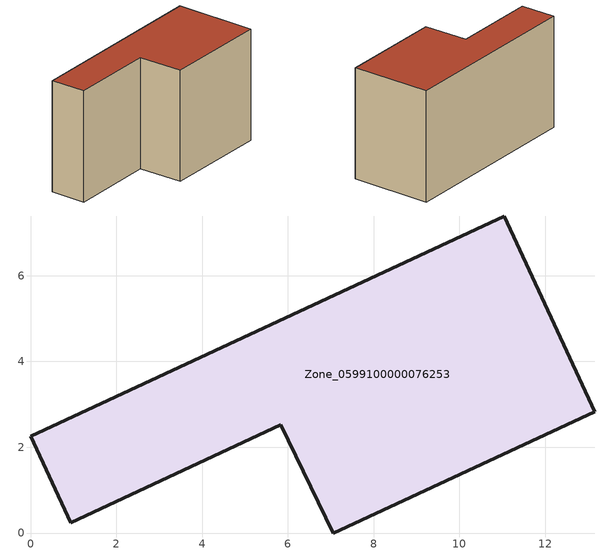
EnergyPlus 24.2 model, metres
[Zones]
Zone_0599100000076253
 floor ground (C_G): 5.84,2.52 0.94,0.24 0,2.26 11.04,7.39 13.16,2.83 7.06,0 z0.88
 wall outside (C_F): 11.04,7.39 0,2.26 0.94,0.24 5.84,2.52 7.06,0 13.16,2.83 11.04,7.39 z0.88:7.92
 roof outside (C_R): 13.16,2.83 11.04,7.39 0,2.26 0.94,0.24 5.84,2.52 7.06,0 z7.92
[BUILDING]
Pand.0599100000076253: North Axis=0; Terrain=City; Loads Convergence Tolerance Value=0.04; Temperature Convergence Tolerance Value=0.4; Solar Distribution=FullExterior; Maximum Number of Warmup Days=25; Minimum Number of Warmup Days=1
[Site:Location]
Rotterdam.The.Hague.AP_ZH_NLD Design_Conditions: Latitude=51.96; Longitude=4.45; Time Zone=1; Elevation=-4.5
[SITE:GROUNDTEMPERATURE:BUILDINGSURFACE]
18, 18, 18, 18, 18, 18, 18, 18, 18, 18, 18, 18
[MATERIAL] Thermal Absorptance=0.9; Solar Absorptance=0.7; Visible Absorptance=0.7
Name | Roughness | Thickness | Conductivity | Density | Specific Heat
G.TI.1946 | MediumSmooth | 0.15 | 1 | 540 | 1210
F.TI.1946 | Rough | 0.3 | 0.857143 | 1920 | 840
R.TI.1946 | MediumRough | 0.2 | 0.1 | 1500 | 1000
[CONSTRUCTION]
C_G: G.TI.1946
C_F: F.TI.1946
C_R: R.TI.1946
[ZONE]
Zone_0599100000076253: Type=1; Multiplier=1; Ceiling Height=Autocalculate; Volume=Autocalculate; Floor Area=autocalculate; Part of Total Floor Area=Yes
[ZONEINFILTRATION:DESIGNFLOWRATE]
Infil_Zone_0599100000076253: Zone or ZoneList or Space or SpaceList=Zone_0599100000076253; Schedule=AlwaysOn; Design Flow Rate Calculation Method=Flow/Area; Flow Rate per Floor Area=0.003; Constant Term Coefficient=1; Temperature Term Coefficient=0; Velocity Term Coefficient=0; Velocity Squared Term Coefficient=0
[HVACTEMPLATE:ZONE:IDEALLOADSAIRSYSTEM]
Zone_0599100000076253: Maximum Heating Supply Air Temperature=50; Minimum Cooling Supply Air Temperature=13; Maximum Heating Supply Air Humidity Ratio=0.0156; Minimum Cooling Supply Air Humidity Ratio=0.0077; Heating Limit=NoLimit; Cooling Limit=NoLimit; Dehumidification Control Type=ConstantSensibleHeatRatio; Cooling Sensible Heat Ratio=0.7; Dehumidification Setpoint=60; Humidification Control Type=None; Humidification Setpoint=30; Outdoor Air Method=None; Outdoor Air Flow Rate per Person=0.00944; Outdoor Air Flow Rate per Zone Floor Area=0; Outdoor Air Flow Rate per Zone=0; Demand Controlled Ventilation Type=None; Outdoor Air Economizer Type=NoEconomizer; Heat Recovery Type=None; Sensible Heat Recovery Effectiveness=0.7; Latent Heat Recovery Effectiveness=0.65
[ZONECONTROL:THERMOSTAT]
ThermostatControl_Zone_0599100000076253: Zone or ZoneList=Zone_0599100000076253; Control Type Schedule=DualSetpointControlType; Control 1=Thermostat_Zone_0599100000076253; Temperature Difference Between Cutout And Setpoint=0
[THERMOSTATSETPOINT:DUALSETPOINT]
Thermostat_Zone_0599100000076253: Heating Setpoint Temperature Schedule=HeatingSetpoint_Zone_0599100000076253; Cooling Setpoint Temperature Schedule=CoolingSetpoint_Zone_0599100000076253
[SCHEDULE:COMPACT]
HeatingSetpoint_Zone_0599100000076253: Through: 12/31, For: AllDays, Until: 24:00, 21
CoolingSetpoint_Zone_0599100000076253: Through: 12/31, For: AllDays, Until: 24:00, 24
DualSetpointControlType: Through: 12/31, For: AllDays, Until: 24:00, 4
AlwaysOn: Through: 12/31, For: AllDays, Until: 24:00, 1
